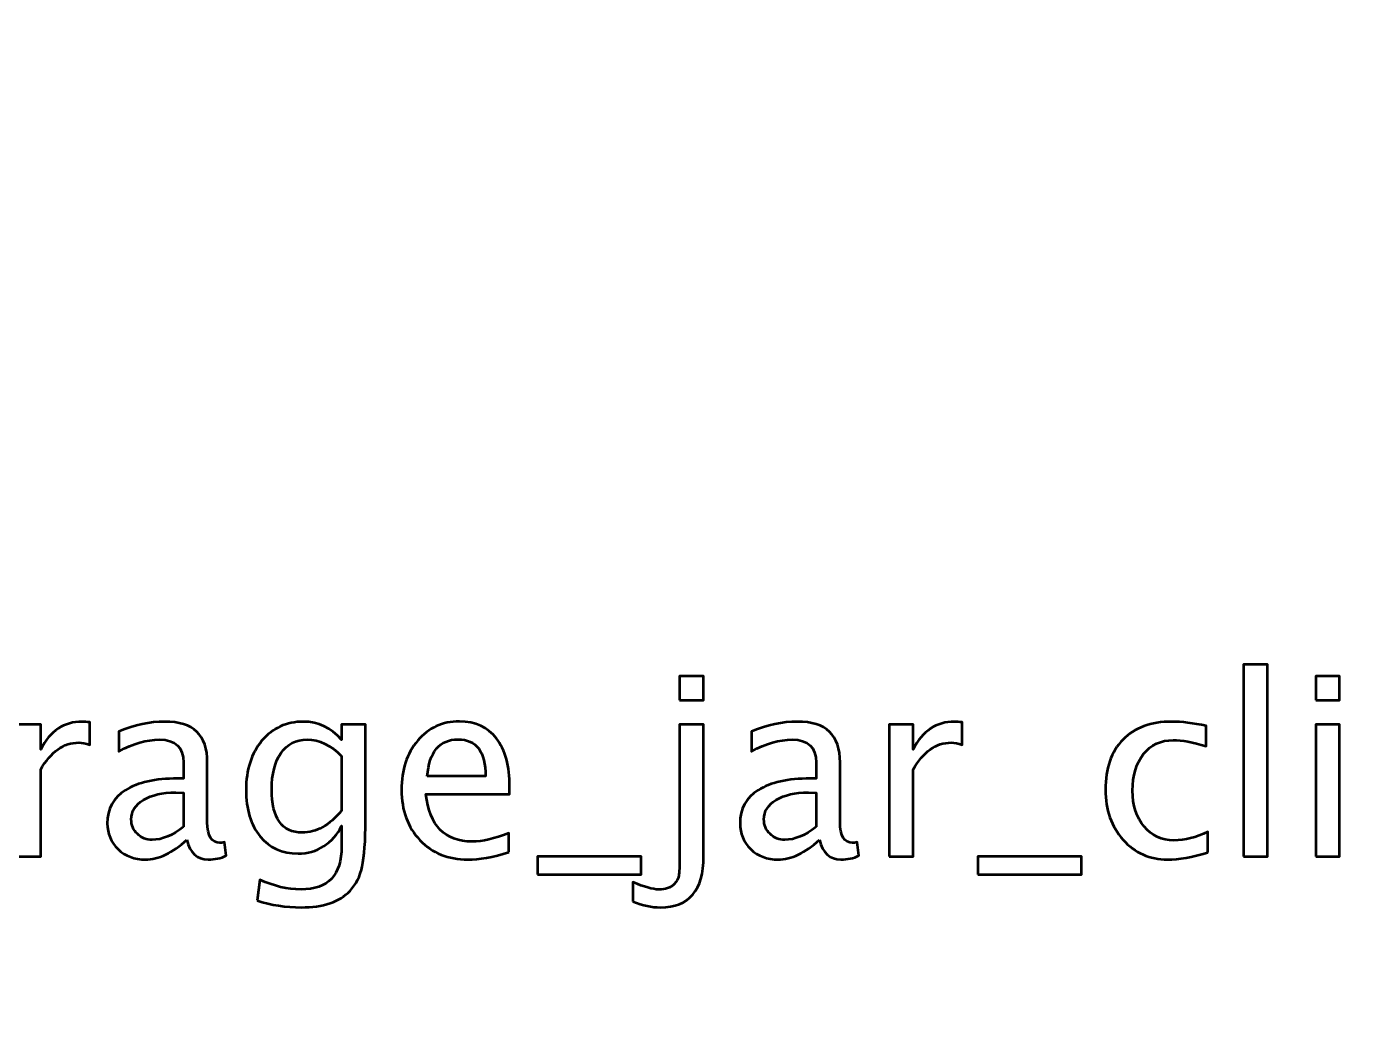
# Model space of a CAD drawing. Header units: centimetres. Extents: x -87 to 69, y -70 to 88.
# Drawn here: x -4.156 to -1.878, y -65.166 to -63.45 of the extents above; entities that cross this region are included whole.
import ezdxf

# ---------------------------------------------------------------- set-up
doc = ezdxf.new("R2010")
doc.units = ezdxf.units.CM
doc.header["$MEASUREMENT"] = 0
doc.layers.add('Layer 1', color=7, linetype='Continuous')

msp = doc.modelspace()

# ---------------------------------------------------------------- linework, layer by layer
at = {"layer": 'Layer 1', "lineweight": 53}
msp.add_open_spline([(-8, -69.75), (-8, -69.75), (-8, -20.25), (-8, -20.25), (-8, -20.25), (-8, -19.97386), (-7.77614, -19.75), (-7.5, -19.75), (-7.5, -19.75), (-7.5, -19.75), (37.5, -19.75), (37.5, -19.75), (37.5, -19.75), (37.77614, -19.75), (38, -19.97386), (38, -20.25), (38, -20.25), (38, -20.25), (38, -69.75), (38, -69.75), (38, -69.75), (38, -70.02614), (37.77614, -70.25), (37.5, -70.25), (37.5, -70.25), (37.5, -70.25), (-7.5, -70.25), (-7.5, -70.25), (-7.5, -70.25), (-7.77614, -70.25), (-8, -70.02614), (-8, -69.75)], degree=3, knots=[0, 0, 0, 0, 0.1111111, 0.1111111, 0.1111111, 0.1111111, 0.2222222, 0.2222222, 0.2222222, 0.2222222, 0.3333333, 0.3333333, 0.3333333, 0.3333333, 0.4444444, 0.4444444, 0.4444444, 0.4444444, 0.5555556, 0.5555556, 0.5555556, 0.5555556, 0.6666667, 0.6666667, 0.6666667, 0.6666667, 0.7777778, 0.7777778, 0.7777778, 0.7777778, 1, 1, 1, 1], dxfattribs=at)
at = {"layer": 'Layer 1', "color": 5, "lineweight": 53}
for points, knots in [([(-3.04826, -64.59356), (-3.04826, -64.59356), (-3.04826, -64.55292), (-3.04826, -64.55292), (-3.04826, -64.55292), (-3.04826, -64.55292), (-3.00762, -64.55292), (-3.00762, -64.55292), (-3.00762, -64.55292), (-3.00762, -64.55292), (-3.00762, -64.59356), (-3.00762, -64.59356), (-3.00762, -64.59356), (-3.00762, -64.59356), (-3.04826, -64.59356), (-3.04826, -64.59356)], [0, 0, 0, 0, 0.2, 0.2, 0.2, 0.2, 0.4, 0.4, 0.4, 0.4, 0.6, 0.6, 0.6, 0.6, 1, 1, 1, 1]), ([(-2.09082, -64.85899), (-2.09082, -64.85899), (-2.09082, -64.5326), (-2.09082, -64.5326), (-2.09082, -64.5326), (-2.09082, -64.5326), (-2.05018, -64.5326), (-2.05018, -64.5326), (-2.05018, -64.5326), (-2.05018, -64.5326), (-2.05018, -64.85899), (-2.05018, -64.85899), (-2.05018, -64.85899), (-2.05018, -64.85899), (-2.09082, -64.85899), (-2.09082, -64.85899)], [0, 0, 0, 0, 0.2, 0.2, 0.2, 0.2, 0.4, 0.4, 0.4, 0.4, 0.6, 0.6, 0.6, 0.6, 1, 1, 1, 1]), ([(-1.96848, -64.59356), (-1.96848, -64.59356), (-1.96848, -64.55292), (-1.96848, -64.55292), (-1.96848, -64.55292), (-1.96848, -64.55292), (-1.92784, -64.55292), (-1.92784, -64.55292), (-1.92784, -64.55292), (-1.92784, -64.55292), (-1.92784, -64.59356), (-1.92784, -64.59356), (-1.92784, -64.59356), (-1.92784, -64.59356), (-1.96848, -64.59356), (-1.96848, -64.59356)], [0, 0, 0, 0, 0.2, 0.2, 0.2, 0.2, 0.4, 0.4, 0.4, 0.4, 0.6, 0.6, 0.6, 0.6, 1, 1, 1, 1]), ([(-4.17348, -64.85899), (-4.17348, -64.85899), (-4.17348, -64.63463), (-4.17348, -64.63463), (-4.17348, -64.63463), (-4.17348, -64.63463), (-4.13284, -64.63463), (-4.13284, -64.63463), (-4.13284, -64.63463), (-4.13284, -64.63463), (-4.13284, -64.67703), (-4.13284, -64.67703), (-4.13284, -64.67703), (-4.11668, -64.64563), (-4.09326, -64.62997), (-4.0625, -64.62997), (-4.0625, -64.62997), (-4.05833, -64.62997), (-4.05396, -64.63032), (-4.04944, -64.63103), (-4.04944, -64.63103), (-4.04944, -64.63103), (-4.04944, -64.66906), (-4.04944, -64.66906), (-4.04944, -64.66906), (-4.0565, -64.66673), (-4.06271, -64.66553), (-4.06807, -64.66553), (-4.06807, -64.66553), (-4.09389, -64.66553), (-4.11548, -64.68077), (-4.13284, -64.71132), (-4.13284, -64.71132), (-4.13284, -64.71132), (-4.13284, -64.85899), (-4.13284, -64.85899), (-4.13284, -64.85899), (-4.13284, -64.85899), (-4.17348, -64.85899), (-4.17348, -64.85899)], [0, 0, 0, 0, 0.0909091, 0.0909091, 0.0909091, 0.0909091, 0.1818182, 0.1818182, 0.1818182, 0.1818182, 0.2727273, 0.2727273, 0.2727273, 0.2727273, 0.3636364, 0.3636364, 0.3636364, 0.3636364, 0.4545455, 0.4545455, 0.4545455, 0.4545455, 0.5454545, 0.5454545, 0.5454545, 0.5454545, 0.6363636, 0.6363636, 0.6363636, 0.6363636, 0.7272727, 0.7272727, 0.7272727, 0.7272727, 0.8181818, 0.8181818, 0.8181818, 0.8181818, 1, 1, 1, 1]), ([(-3.88463, -64.83042), (-3.90904, -64.85285), (-3.93254, -64.86407), (-3.95512, -64.86407), (-3.95512, -64.86407), (-3.97367, -64.86407), (-3.98912, -64.85828), (-4.00133, -64.84664), (-4.00133, -64.84664), (-4.01361, -64.835), (-4.01974, -64.82033), (-4.01974, -64.80262), (-4.01974, -64.80262), (-4.01974, -64.77813), (-4.00944, -64.7593), (-3.98884, -64.74617), (-3.98884, -64.74617), (-3.96824, -64.73305), (-3.93868, -64.72649), (-3.90015, -64.72649), (-3.90015, -64.72649), (-3.90015, -64.72649), (-3.89063, -64.72649), (-3.89063, -64.72649), (-3.89063, -64.72649), (-3.89063, -64.72649), (-3.89063, -64.69947), (-3.89063, -64.69947), (-3.89063, -64.69947), (-3.89063, -64.67343), (-3.90417, -64.66045), (-3.93134, -64.66045), (-3.93134, -64.66045), (-3.95236, -64.66045), (-3.97536, -64.66708), (-4.00027, -64.68034), (-4.00027, -64.68034), (-4.00027, -64.68034), (-4.00027, -64.6469), (-4.00027, -64.6469), (-4.00027, -64.6469), (-3.97289, -64.63561), (-3.94707, -64.62997), (-3.92287, -64.62997), (-3.92287, -64.62997), (-3.89797, -64.62997), (-3.87955, -64.63561), (-3.86777, -64.64697), (-3.86777, -64.64697), (-3.85591, -64.65833), (-3.84999, -64.67583), (-3.84999, -64.69947), (-3.84999, -64.69947), (-3.84999, -64.69947), (-3.84999, -64.80085), (-3.84999, -64.80085), (-3.84999, -64.80085), (-3.84999, -64.82407), (-3.84286, -64.83571), (-3.82854, -64.83571), (-3.82854, -64.83571), (-3.82678, -64.83571), (-3.82417, -64.83542), (-3.82071, -64.83486), (-3.82071, -64.83486), (-3.82071, -64.83486), (-3.81782, -64.85744), (-3.81782, -64.85744), (-3.81782, -64.85744), (-3.82706, -64.86188), (-3.83722, -64.86407), (-3.84837, -64.86407), (-3.84837, -64.86407), (-3.86734, -64.86407), (-3.87941, -64.85285), (-3.88463, -64.83042)], [0, 0, 0, 0, 0.05, 0.05, 0.05, 0.05, 0.1, 0.1, 0.1, 0.1, 0.15, 0.15, 0.15, 0.15, 0.2, 0.2, 0.2, 0.2, 0.25, 0.25, 0.25, 0.25, 0.3, 0.3, 0.3, 0.3, 0.35, 0.35, 0.35, 0.35, 0.4, 0.4, 0.4, 0.4, 0.45, 0.45, 0.45, 0.45, 0.5, 0.5, 0.5, 0.5, 0.55, 0.55, 0.55, 0.55, 0.6, 0.6, 0.6, 0.6, 0.65, 0.65, 0.65, 0.65, 0.7, 0.7, 0.7, 0.7, 0.75, 0.75, 0.75, 0.75, 0.8, 0.8, 0.8, 0.8, 0.85, 0.85, 0.85, 0.85, 0.9, 0.9, 0.9, 0.9, 1, 1, 1, 1]), ([(-3.76567, -64.9335), (-3.76567, -64.9335), (-3.76088, -64.89836), (-3.76088, -64.89836), (-3.76088, -64.89836), (-3.73731, -64.90937), (-3.71396, -64.91487), (-3.69089, -64.91487), (-3.69089, -64.91487), (-3.6451, -64.91487), (-3.62216, -64.8906), (-3.62216, -64.84213), (-3.62216, -64.84213), (-3.62216, -64.84213), (-3.62216, -64.80685), (-3.62216, -64.80685), (-3.62216, -64.80685), (-3.62922, -64.82174), (-3.63924, -64.83324), (-3.65229, -64.84149), (-3.65229, -64.84149), (-3.66534, -64.84975), (-3.67988, -64.85391), (-3.69589, -64.85391), (-3.69589, -64.85391), (-3.72306, -64.85391), (-3.74458, -64.84417), (-3.76045, -64.8247), (-3.76045, -64.8247), (-3.77633, -64.80523), (-3.7843, -64.77884), (-3.7843, -64.74554), (-3.7843, -64.74554), (-3.7843, -64.71146), (-3.77527, -64.68366), (-3.75721, -64.66214), (-3.75721, -64.66214), (-3.73907, -64.64069), (-3.71572, -64.62997), (-3.687, -64.62997), (-3.687, -64.62997), (-3.66189, -64.62997), (-3.64023, -64.64013), (-3.62216, -64.66052), (-3.62216, -64.66052), (-3.62216, -64.66052), (-3.62216, -64.63463), (-3.62216, -64.63463), (-3.62216, -64.63463), (-3.62216, -64.63463), (-3.58153, -64.63463), (-3.58153, -64.63463), (-3.58153, -64.63463), (-3.58153, -64.63463), (-3.58153, -64.79775), (-3.58153, -64.79775), (-3.58153, -64.79775), (-3.58153, -64.83281), (-3.58336, -64.85878), (-3.58703, -64.87564), (-3.58703, -64.87564), (-3.59063, -64.8925), (-3.59754, -64.90633), (-3.60756, -64.91706), (-3.60756, -64.91706), (-3.62534, -64.93589), (-3.65314, -64.94535), (-3.69089, -64.94535), (-3.69089, -64.94535), (-3.71678, -64.94535), (-3.74168, -64.9414), (-3.76567, -64.9335)], [0, 0, 0, 0, 0.0526316, 0.0526316, 0.0526316, 0.0526316, 0.1052632, 0.1052632, 0.1052632, 0.1052632, 0.1578947, 0.1578947, 0.1578947, 0.1578947, 0.2105263, 0.2105263, 0.2105263, 0.2105263, 0.2631579, 0.2631579, 0.2631579, 0.2631579, 0.3157895, 0.3157895, 0.3157895, 0.3157895, 0.3684211, 0.3684211, 0.3684211, 0.3684211, 0.4210526, 0.4210526, 0.4210526, 0.4210526, 0.4736842, 0.4736842, 0.4736842, 0.4736842, 0.5263158, 0.5263158, 0.5263158, 0.5263158, 0.5789474, 0.5789474, 0.5789474, 0.5789474, 0.6315789, 0.6315789, 0.6315789, 0.6315789, 0.6842105, 0.6842105, 0.6842105, 0.6842105, 0.7368421, 0.7368421, 0.7368421, 0.7368421, 0.7894737, 0.7894737, 0.7894737, 0.7894737, 0.8421053, 0.8421053, 0.8421053, 0.8421053, 0.8947368, 0.8947368, 0.8947368, 0.8947368, 1, 1, 1, 1]), ([(-3.33789, -64.85179), (-3.3652, -64.85998), (-3.38855, -64.86407), (-3.40803, -64.86407), (-3.40803, -64.86407), (-3.44126, -64.86407), (-3.46828, -64.85306), (-3.48909, -64.83112), (-3.48909, -64.83112), (-3.50991, -64.80918), (-3.52035, -64.78074), (-3.52035, -64.74575), (-3.52035, -64.74575), (-3.52035, -64.71181), (-3.51118, -64.68394), (-3.49276, -64.66214), (-3.49276, -64.66214), (-3.47435, -64.64041), (-3.45078, -64.62955), (-3.42207, -64.62955), (-3.42207, -64.62955), (-3.3949, -64.62955), (-3.37388, -64.63921), (-3.35906, -64.65854), (-3.35906, -64.65854), (-3.34424, -64.67788), (-3.33684, -64.70525), (-3.33684, -64.74074), (-3.33684, -64.74074), (-3.33684, -64.74074), (-3.33705, -64.75316), (-3.33705, -64.75316), (-3.33705, -64.75316), (-3.33705, -64.75316), (-3.47886, -64.75316), (-3.47886, -64.75316), (-3.47886, -64.75316), (-3.47294, -64.80678), (-3.44676, -64.83359), (-3.40041, -64.83359), (-3.40041, -64.83359), (-3.3834, -64.83359), (-3.36259, -64.82879), (-3.33789, -64.8192), (-3.33789, -64.8192), (-3.33789, -64.8192), (-3.33789, -64.85179), (-3.33789, -64.85179)], [0, 0, 0, 0, 0.0769231, 0.0769231, 0.0769231, 0.0769231, 0.1538462, 0.1538462, 0.1538462, 0.1538462, 0.2307692, 0.2307692, 0.2307692, 0.2307692, 0.3076923, 0.3076923, 0.3076923, 0.3076923, 0.3846154, 0.3846154, 0.3846154, 0.3846154, 0.4615385, 0.4615385, 0.4615385, 0.4615385, 0.5384615, 0.5384615, 0.5384615, 0.5384615, 0.6153846, 0.6153846, 0.6153846, 0.6153846, 0.6923077, 0.6923077, 0.6923077, 0.6923077, 0.7692308, 0.7692308, 0.7692308, 0.7692308, 0.8461538, 0.8461538, 0.8461538, 0.8461538, 1, 1, 1, 1]), ([(-3.12742, -64.93519), (-3.12742, -64.93519), (-3.12742, -64.90259), (-3.12742, -64.90259), (-3.12742, -64.90259), (-3.10837, -64.91078), (-3.09384, -64.91487), (-3.08389, -64.91487), (-3.08389, -64.91487), (-3.0726, -64.91487), (-3.06378, -64.91184), (-3.05757, -64.90577), (-3.05757, -64.90577), (-3.05341, -64.90168), (-3.05087, -64.89695), (-3.04981, -64.89173), (-3.04981, -64.89173), (-3.04875, -64.88651), (-3.04826, -64.87557), (-3.04826, -64.85892), (-3.04826, -64.85892), (-3.04826, -64.85892), (-3.04826, -64.63463), (-3.04826, -64.63463), (-3.04826, -64.63463), (-3.04826, -64.63463), (-3.00762, -64.63463), (-3.00762, -64.63463), (-3.00762, -64.63463), (-3.00762, -64.63463), (-3.00762, -64.85885), (-3.00762, -64.85885), (-3.00762, -64.85885), (-3.00762, -64.91649), (-3.03196, -64.94535), (-3.08071, -64.94535), (-3.08071, -64.94535), (-3.09518, -64.94535), (-3.11077, -64.94196), (-3.12742, -64.93519)], [0, 0, 0, 0, 0.0909091, 0.0909091, 0.0909091, 0.0909091, 0.1818182, 0.1818182, 0.1818182, 0.1818182, 0.2727273, 0.2727273, 0.2727273, 0.2727273, 0.3636364, 0.3636364, 0.3636364, 0.3636364, 0.4545455, 0.4545455, 0.4545455, 0.4545455, 0.5454545, 0.5454545, 0.5454545, 0.5454545, 0.6363636, 0.6363636, 0.6363636, 0.6363636, 0.7272727, 0.7272727, 0.7272727, 0.7272727, 0.8181818, 0.8181818, 0.8181818, 0.8181818, 1, 1, 1, 1]), ([(-2.81063, -64.83042), (-2.83504, -64.85285), (-2.85854, -64.86407), (-2.88112, -64.86407), (-2.88112, -64.86407), (-2.89967, -64.86407), (-2.91512, -64.85828), (-2.92733, -64.84664), (-2.92733, -64.84664), (-2.93961, -64.835), (-2.94574, -64.82033), (-2.94574, -64.80262), (-2.94574, -64.80262), (-2.94574, -64.77813), (-2.93544, -64.7593), (-2.91484, -64.74617), (-2.91484, -64.74617), (-2.89424, -64.73305), (-2.86468, -64.72649), (-2.82615, -64.72649), (-2.82615, -64.72649), (-2.82615, -64.72649), (-2.81663, -64.72649), (-2.81663, -64.72649), (-2.81663, -64.72649), (-2.81663, -64.72649), (-2.81663, -64.69947), (-2.81663, -64.69947), (-2.81663, -64.69947), (-2.81663, -64.67343), (-2.83017, -64.66045), (-2.85734, -64.66045), (-2.85734, -64.66045), (-2.87836, -64.66045), (-2.90136, -64.66708), (-2.92627, -64.68034), (-2.92627, -64.68034), (-2.92627, -64.68034), (-2.92627, -64.6469), (-2.92627, -64.6469), (-2.92627, -64.6469), (-2.89889, -64.63561), (-2.87307, -64.62997), (-2.84887, -64.62997), (-2.84887, -64.62997), (-2.82397, -64.62997), (-2.80555, -64.63561), (-2.79377, -64.64697), (-2.79377, -64.64697), (-2.78191, -64.65833), (-2.77599, -64.67583), (-2.77599, -64.69947), (-2.77599, -64.69947), (-2.77599, -64.69947), (-2.77599, -64.80085), (-2.77599, -64.80085), (-2.77599, -64.80085), (-2.77599, -64.82407), (-2.76886, -64.83571), (-2.75454, -64.83571), (-2.75454, -64.83571), (-2.75278, -64.83571), (-2.75017, -64.83542), (-2.74671, -64.83486), (-2.74671, -64.83486), (-2.74671, -64.83486), (-2.74382, -64.85744), (-2.74382, -64.85744), (-2.74382, -64.85744), (-2.75306, -64.86188), (-2.76322, -64.86407), (-2.77437, -64.86407), (-2.77437, -64.86407), (-2.79334, -64.86407), (-2.80541, -64.85285), (-2.81063, -64.83042)], [0, 0, 0, 0, 0.05, 0.05, 0.05, 0.05, 0.1, 0.1, 0.1, 0.1, 0.15, 0.15, 0.15, 0.15, 0.2, 0.2, 0.2, 0.2, 0.25, 0.25, 0.25, 0.25, 0.3, 0.3, 0.3, 0.3, 0.35, 0.35, 0.35, 0.35, 0.4, 0.4, 0.4, 0.4, 0.45, 0.45, 0.45, 0.45, 0.5, 0.5, 0.5, 0.5, 0.55, 0.55, 0.55, 0.55, 0.6, 0.6, 0.6, 0.6, 0.65, 0.65, 0.65, 0.65, 0.7, 0.7, 0.7, 0.7, 0.75, 0.75, 0.75, 0.75, 0.8, 0.8, 0.8, 0.8, 0.85, 0.85, 0.85, 0.85, 0.9, 0.9, 0.9, 0.9, 1, 1, 1, 1]), ([(-2.69252, -64.85899), (-2.69252, -64.85899), (-2.69252, -64.63463), (-2.69252, -64.63463), (-2.69252, -64.63463), (-2.69252, -64.63463), (-2.65188, -64.63463), (-2.65188, -64.63463), (-2.65188, -64.63463), (-2.65188, -64.63463), (-2.65188, -64.67703), (-2.65188, -64.67703), (-2.65188, -64.67703), (-2.63572, -64.64563), (-2.6123, -64.62997), (-2.58154, -64.62997), (-2.58154, -64.62997), (-2.57737, -64.62997), (-2.573, -64.63032), (-2.56848, -64.63103), (-2.56848, -64.63103), (-2.56848, -64.63103), (-2.56848, -64.66906), (-2.56848, -64.66906), (-2.56848, -64.66906), (-2.57554, -64.66673), (-2.58175, -64.66553), (-2.58711, -64.66553), (-2.58711, -64.66553), (-2.61293, -64.66553), (-2.63452, -64.68077), (-2.65188, -64.71132), (-2.65188, -64.71132), (-2.65188, -64.71132), (-2.65188, -64.85899), (-2.65188, -64.85899), (-2.65188, -64.85899), (-2.65188, -64.85899), (-2.69252, -64.85899), (-2.69252, -64.85899)], [0, 0, 0, 0, 0.0909091, 0.0909091, 0.0909091, 0.0909091, 0.1818182, 0.1818182, 0.1818182, 0.1818182, 0.2727273, 0.2727273, 0.2727273, 0.2727273, 0.3636364, 0.3636364, 0.3636364, 0.3636364, 0.4545455, 0.4545455, 0.4545455, 0.4545455, 0.5454545, 0.5454545, 0.5454545, 0.5454545, 0.6363636, 0.6363636, 0.6363636, 0.6363636, 0.7272727, 0.7272727, 0.7272727, 0.7272727, 0.8181818, 0.8181818, 0.8181818, 0.8181818, 1, 1, 1, 1]), ([(-2.15185, -64.85222), (-2.17817, -64.86012), (-2.20089, -64.86407), (-2.22001, -64.86407), (-2.22001, -64.86407), (-2.25035, -64.86407), (-2.27547, -64.85285), (-2.29543, -64.83049), (-2.29543, -64.83049), (-2.3154, -64.80805), (-2.32542, -64.77976), (-2.32542, -64.74568), (-2.32542, -64.74568), (-2.32542, -64.70927), (-2.31554, -64.68084), (-2.29579, -64.66052), (-2.29579, -64.66052), (-2.27603, -64.64013), (-2.24844, -64.62997), (-2.21303, -64.62997), (-2.21303, -64.62997), (-2.1956, -64.62997), (-2.17598, -64.63237), (-2.15439, -64.63717), (-2.15439, -64.63717), (-2.15439, -64.63717), (-2.15439, -64.67145), (-2.15439, -64.67145), (-2.15439, -64.67145), (-2.17733, -64.66468), (-2.19602, -64.66129), (-2.21042, -64.66129), (-2.21042, -64.66129), (-2.2313, -64.66129), (-2.24802, -64.66913), (-2.26051, -64.68472), (-2.26051, -64.68472), (-2.273, -64.70031), (-2.27928, -64.72113), (-2.27928, -64.74709), (-2.27928, -64.74709), (-2.27928, -64.77228), (-2.27279, -64.7926), (-2.25987, -64.80819), (-2.25987, -64.80819), (-2.24696, -64.82371), (-2.2301, -64.83147), (-2.20915, -64.83147), (-2.20915, -64.83147), (-2.19059, -64.83147), (-2.17154, -64.82668), (-2.15185, -64.81708), (-2.15185, -64.81708), (-2.15185, -64.81708), (-2.15185, -64.85222), (-2.15185, -64.85222)], [0, 0, 0, 0, 0.0666667, 0.0666667, 0.0666667, 0.0666667, 0.1333333, 0.1333333, 0.1333333, 0.1333333, 0.2, 0.2, 0.2, 0.2, 0.2666667, 0.2666667, 0.2666667, 0.2666667, 0.3333333, 0.3333333, 0.3333333, 0.3333333, 0.4, 0.4, 0.4, 0.4, 0.4666667, 0.4666667, 0.4666667, 0.4666667, 0.5333333, 0.5333333, 0.5333333, 0.5333333, 0.6, 0.6, 0.6, 0.6, 0.6666667, 0.6666667, 0.6666667, 0.6666667, 0.7333333, 0.7333333, 0.7333333, 0.7333333, 0.8, 0.8, 0.8, 0.8, 0.8666667, 0.8666667, 0.8666667, 0.8666667, 1, 1, 1, 1]), ([(-1.96848, -64.85899), (-1.96848, -64.85899), (-1.96848, -64.63463), (-1.96848, -64.63463), (-1.96848, -64.63463), (-1.96848, -64.63463), (-1.92784, -64.63463), (-1.92784, -64.63463), (-1.92784, -64.63463), (-1.92784, -64.63463), (-1.92784, -64.85899), (-1.92784, -64.85899), (-1.92784, -64.85899), (-1.92784, -64.85899), (-1.96848, -64.85899), (-1.96848, -64.85899)], [0, 0, 0, 0, 0.2, 0.2, 0.2, 0.2, 0.4, 0.4, 0.4, 0.4, 0.6, 0.6, 0.6, 0.6, 1, 1, 1, 1]), ([(-3.62216, -64.78138), (-3.62216, -64.78138), (-3.62216, -64.68832), (-3.62216, -64.68832), (-3.62216, -64.68832), (-3.64009, -64.66976), (-3.65963, -64.66045), (-3.68073, -64.66045), (-3.68073, -64.66045), (-3.69949, -64.66045), (-3.71417, -64.66793), (-3.72475, -64.68296), (-3.72475, -64.68296), (-3.73541, -64.69791), (-3.7407, -64.71873), (-3.7407, -64.74526), (-3.7407, -64.74526), (-3.7407, -64.79401), (-3.72341, -64.81835), (-3.68877, -64.81835), (-3.68877, -64.81835), (-3.6652, -64.81835), (-3.64298, -64.806), (-3.62216, -64.78138)], [0, 0, 0, 0, 0.1428571, 0.1428571, 0.1428571, 0.1428571, 0.2857143, 0.2857143, 0.2857143, 0.2857143, 0.4285714, 0.4285714, 0.4285714, 0.4285714, 0.5714286, 0.5714286, 0.5714286, 0.5714286, 0.7142857, 0.7142857, 0.7142857, 0.7142857, 1, 1, 1, 1]), ([(-3.47675, -64.72268), (-3.47675, -64.72268), (-3.37769, -64.72268), (-3.37769, -64.72268), (-3.37769, -64.72268), (-3.37769, -64.68091), (-3.39328, -64.66002), (-3.4244, -64.66002), (-3.4244, -64.66002), (-3.45572, -64.66002), (-3.47315, -64.68091), (-3.47675, -64.72268)], [0, 0, 0, 0, 0.25, 0.25, 0.25, 0.25, 0.5, 0.5, 0.5, 0.5, 1, 1, 1, 1]), ([(-3.89063, -64.80826), (-3.89063, -64.80826), (-3.89063, -64.75062), (-3.89063, -64.75062), (-3.89063, -64.75062), (-3.89063, -64.75062), (-3.90368, -64.75019), (-3.90368, -64.75019), (-3.90368, -64.75019), (-3.92626, -64.75019), (-3.94446, -64.75436), (-3.95836, -64.76268), (-3.95836, -64.76268), (-3.97219, -64.77108), (-3.9791, -64.78216), (-3.9791, -64.79598), (-3.9791, -64.79598), (-3.9791, -64.80565), (-3.97565, -64.81383), (-3.9688, -64.82054), (-3.9688, -64.82054), (-3.96189, -64.82724), (-3.95349, -64.83063), (-3.94354, -64.83063), (-3.94354, -64.83063), (-3.92661, -64.83063), (-3.90897, -64.82315), (-3.89063, -64.80826)], [0, 0, 0, 0, 0.125, 0.125, 0.125, 0.125, 0.25, 0.25, 0.25, 0.25, 0.375, 0.375, 0.375, 0.375, 0.5, 0.5, 0.5, 0.5, 0.625, 0.625, 0.625, 0.625, 0.75, 0.75, 0.75, 0.75, 1, 1, 1, 1]), ([(-2.81663, -64.80826), (-2.81663, -64.80826), (-2.81663, -64.75062), (-2.81663, -64.75062), (-2.81663, -64.75062), (-2.81663, -64.75062), (-2.82968, -64.75019), (-2.82968, -64.75019), (-2.82968, -64.75019), (-2.85226, -64.75019), (-2.87046, -64.75436), (-2.88436, -64.76268), (-2.88436, -64.76268), (-2.89819, -64.77108), (-2.9051, -64.78216), (-2.9051, -64.79598), (-2.9051, -64.79598), (-2.9051, -64.80565), (-2.90165, -64.81383), (-2.8948, -64.82054), (-2.8948, -64.82054), (-2.88789, -64.82724), (-2.87949, -64.83063), (-2.86954, -64.83063), (-2.86954, -64.83063), (-2.85261, -64.83063), (-2.83497, -64.82315), (-2.81663, -64.80826)], [0, 0, 0, 0, 0.125, 0.125, 0.125, 0.125, 0.25, 0.25, 0.25, 0.25, 0.375, 0.375, 0.375, 0.375, 0.5, 0.5, 0.5, 0.5, 0.625, 0.625, 0.625, 0.625, 0.75, 0.75, 0.75, 0.75, 1, 1, 1, 1]), ([(-3.28956, -64.88947), (-3.28956, -64.88947), (-3.28956, -64.85899), (-3.28956, -64.85899), (-3.28956, -64.85899), (-3.28956, -64.85899), (-3.11345, -64.85899), (-3.11345, -64.85899), (-3.11345, -64.85899), (-3.11345, -64.85899), (-3.11345, -64.88947), (-3.11345, -64.88947), (-3.11345, -64.88947), (-3.11345, -64.88947), (-3.28956, -64.88947), (-3.28956, -64.88947)], [0, 0, 0, 0, 0.2, 0.2, 0.2, 0.2, 0.4, 0.4, 0.4, 0.4, 0.6, 0.6, 0.6, 0.6, 1, 1, 1, 1]), ([(-2.54217, -64.88947), (-2.54217, -64.88947), (-2.54217, -64.85899), (-2.54217, -64.85899), (-2.54217, -64.85899), (-2.54217, -64.85899), (-2.36606, -64.85899), (-2.36606, -64.85899), (-2.36606, -64.85899), (-2.36606, -64.85899), (-2.36606, -64.88947), (-2.36606, -64.88947), (-2.36606, -64.88947), (-2.36606, -64.88947), (-2.54217, -64.88947), (-2.54217, -64.88947)], [0, 0, 0, 0, 0.2, 0.2, 0.2, 0.2, 0.4, 0.4, 0.4, 0.4, 0.6, 0.6, 0.6, 0.6, 1, 1, 1, 1])]:
    msp.add_open_spline(points, degree=3, knots=knots, dxfattribs=at)

doc.saveas('drawing.dxf')
